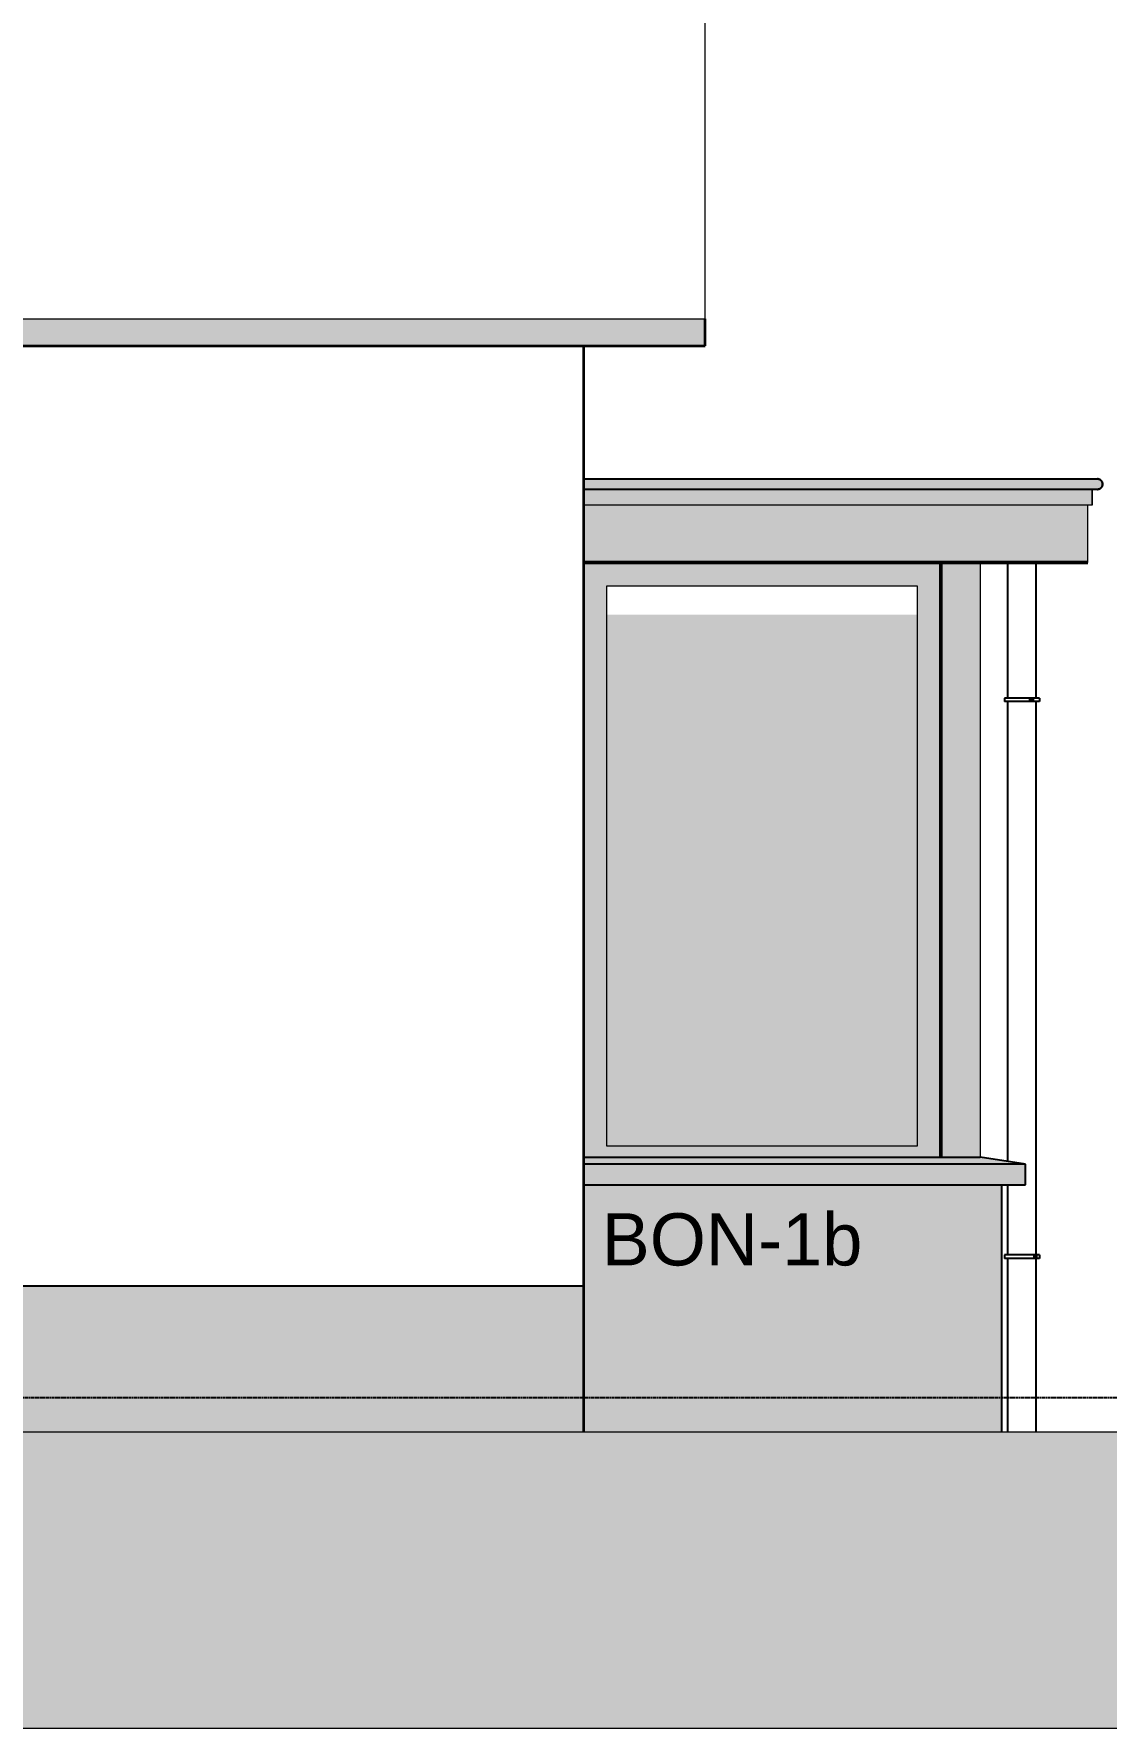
# Model space of a CAD drawing. Header units: millimetres. Extents: x -245 to 49755, y -245 to 41806.
# Drawn here: x 43364 to 44905, y 29037 to 31472 of the extents above; entities that cross this region are included whole.
import ezdxf

# ---------------------------------------------------------------- set-up
doc = ezdxf.new("R2010")
doc.units = ezdxf.units.MM
doc.linetypes.add('PUNKT2_S9', pattern=[1, 0, -1])
doc.linetypes.add('VERDECKT2_S2', pattern=[2.7, 2, -0.7])
doc.layers.add('Standard', color=7, linetype='Continuous', lineweight=25)
doc.styles.add('ARIAL', font='arial.ttf')

msp = doc.modelspace()

# ---------------------------------------------------------------- hatches: boundary and pattern name
at = {"layer": 'Standard', "linetype": 'PUNKT2_S9', "lineweight": 25}
for color, points in [(0, [(44328.5, 31023.5), (42259.3, 31023.5), (42226.9, 31062.1), (44328.5, 31062.1)]), (250, [(44153.5, 30712.1), (44187, 30712.1), (44187, 29857.6), (44153.5, 29857.6)])]:
    msp.add_hatch(color=color, dxfattribs=at).paths.add_polyline_path(points, flags=16)
h = msp.add_hatch(color=251, dxfattribs=at)
h.paths.add_polyline_path([(39088.5, 30512.1), (39083.5, 30512.1), (39083.5, 30517.1), (39088.5, 30517.1), (39088.5, 30922.1), (39078.5, 30922.1), (39068.7, 30997.1), (37608.5, 30997.1), (37608.5, 29462.1), (39088.5, 29462.1), (39088.5, 29712.1), (39083.5, 29712.1), (39083.5, 29717.1), (39088.5, 29717.1)])
h.paths.add_polyline_path([(44754.5, 29462.1), (44754.5, 29817.6), (44153.5, 29817.6), (44153.5, 29672.1), (42108.5, 29672.1), (42108.5, 30997.1), (41898.3, 30997.1), (41888.5, 30922.1), (41878.5, 30922.1), (41878.5, 30517.1), (41883.5, 30517.1), (41883.5, 30512.1), (41878.5, 30512.1), (41878.5, 29717.1), (41883.5, 29717.1), (41883.5, 29712.1), (41878.5, 29712.1), (41878.5, 29462.1)])
h.paths.add_polyline_path([(41833.5, 29717.1), (41838.5, 29717.1), (41838.5, 30512.1), (41833.5, 30512.1), (41833.5, 30517.1), (41838.5, 30517.1), (41838.5, 30922.1), (41828.5, 30922.1), (41818.7, 30997.1), (39148.3, 30997.1), (39138.5, 30922.1), (39128.5, 30922.1), (39128.5, 30517.1), (39133.5, 30517.1), (39133.5, 30512.1), (39128.5, 30512.1), (39128.5, 29717.1), (39133.5, 29717.1), (39133.5, 29712.1), (39128.5, 29712.1), (39128.5, 29462.1), (41838.5, 29462.1), (41838.5, 29712.1), (41833.5, 29712.1)])
h.paths.add_polyline_path([(39958.5, 30712.1), (39958.5, 29802.1), (39458.5, 29802.1), (39458.5, 30712.1)], flags=16)
h.paths.add_polyline_path([(41508.5, 29802.1), (41008.5, 29802.1), (41008.5, 30712.1), (41508.5, 30712.1)], flags=16)
for color, points in [(8, [(44892, 30832.1), (44153.5, 30832.1), (44892.4, 30832.1)]), (8, [(44892.4, 30832.1), (44153.5, 30832.1), (44892.8, 30832)]), (8, [(44892.8, 30832), (44153.5, 30832), (44153.5, 30832), (44893.2, 30832)]), (8, [(44893.2, 30832), (44153.5, 30832), (44153.5, 30831.9), (44893.6, 30831.9)]), (8, [(44893.6, 30831.9), (44153.5, 30831.9), (44153.5, 30831.8), (44893.9, 30831.8)]), (8, [(44893.9, 30831.8), (44153.5, 30831.8), (44153.5, 30831.7), (44894.3, 30831.7)]), (252, [(44894.3, 30831.7), (44153.5, 30831.7), (44153.5, 30831.6), (44894.7, 30831.6)]), (252, [(44894.7, 30831.6), (44153.5, 30831.6), (44153.5, 30831.4), (44895.1, 30831.4)]), (252, [(44895.1, 30831.4), (44153.5, 30831.4), (44153.5, 30831.2), (44895.4, 30831.2)]), (252, [(44895.4, 30831.2), (44153.5, 30831.2), (44153.5, 30831.1), (44895.8, 30831.1)]), (252, [(44895.8, 30831.1), (44153.5, 30831.1), (44153.5, 30830.9), (44896.1, 30830.9)]), (252, [(44896.1, 30830.9), (44153.5, 30830.9), (44153.5, 30830.6), (44896.4, 30830.6)]), (252, [(44896.4, 30830.6), (44153.5, 30830.6), (44153.5, 30830.4), (44896.7, 30830.4)]), (252, [(44896.7, 30830.4), (44153.5, 30830.4), (44153.5, 30830.1), (44897, 30830.1)]), (252, [(44897, 30830.1), (44153.5, 30830.1), (44153.5, 30829.9), (44897.3, 30829.9)]), (252, [(44897.3, 30829.9), (44153.5, 30829.9), (44153.5, 30829.6), (44897.6, 30829.6)]), (252, [(44897.6, 30829.6), (44153.5, 30829.6), (44153.5, 30829.3), (44897.8, 30829.3)]), (252, [(44897.8, 30829.3), (44153.5, 30829.3), (44153.5, 30829), (44898.1, 30829)]), (252, [(44898.1, 30829), (44153.5, 30829), (44153.5, 30828.6), (44898.3, 30828.6)]), (252, [(44898.3, 30828.6), (44153.5, 30828.6), (44153.5, 30828.3), (44898.5, 30828.3)]), (252, [(44898.5, 30828.3), (44153.5, 30828.3), (44153.5, 30828), (44898.7, 30828)]), (252, [(44898.7, 30828), (44153.5, 30828), (44153.5, 30827.6), (44898.9, 30827.6)]), (252, [(44898.9, 30827.6), (44153.5, 30827.6), (44153.5, 30827.2), (44899, 30827.2)]), (252, [(44899, 30827.2), (44153.5, 30827.2), (44153.5, 30826.9), (44899.1, 30826.9)]), (8, [(44899.1, 30826.9), (44153.5, 30826.9), (44153.5, 30826.5), (44899.3, 30826.5)]), (8, [(44899.3, 30826.5), (44153.5, 30826.5), (44153.5, 30826.1), (44899.3, 30826.1)]), (8, [(44899.3, 30826.1), (44153.5, 30826.1), (44153.5, 30825.7), (44899.4, 30825.7)]), (8, [(44899.4, 30825.7), (44153.5, 30825.7), (44153.5, 30825.3), (44899.5, 30825.3)]), (8, [(44899.5, 30825.3), (44153.5, 30825.3), (44153.5, 30825), (44899.5, 30825)]), (8, [(44899.5, 30825), (44153.5, 30825), (44153.5, 30824.6), (44899.5, 30824.6)]), (8, [(44899.5, 30824.6), (44153.5, 30824.6), (44153.5, 30824.2), (44899.5, 30824.2)]), (8, [(44899.5, 30824.2), (44153.5, 30824.2), (44153.5, 30823.8), (44899.5, 30823.8)]), (251, [(44899.5, 30823.8), (44153.5, 30823.8), (44153.5, 30823.4), (44899.4, 30823.4)]), (251, [(44899.4, 30823.4), (44153.5, 30823.4), (44153.5, 30823), (44899.3, 30823)]), (251, [(44899.3, 30823), (44153.5, 30823), (44153.5, 30822.6), (44899.3, 30822.6)]), (251, [(44899.3, 30822.6), (44153.5, 30822.6), (44153.5, 30822.2), (44899.1, 30822.2)]), (251, [(44899.1, 30822.2), (44153.5, 30822.2), (44153.5, 30821.9), (44899, 30821.9)]), (251, [(44899, 30821.9), (44153.5, 30821.9), (44153.5, 30821.5), (44898.9, 30821.5)]), (251, [(44898.9, 30821.5), (44153.5, 30821.5), (44153.5, 30821.2), (44898.7, 30821.2)]), (251, [(44898.7, 30821.2), (44153.5, 30821.2), (44153.5, 30820.8), (44898.5, 30820.8)]), (251, [(44898.5, 30820.8), (44153.5, 30820.8), (44153.5, 30820.5), (44898.3, 30820.5)]), (49, [(44898.3, 30820.5), (44153.5, 30820.5), (44153.5, 30820.2), (44898.1, 30820.2)]), (250, [(44898.1, 30820.2), (44153.5, 30820.2), (44153.5, 30819.8), (44897.8, 30819.8)]), (250, [(44897.8, 30819.8), (44153.5, 30819.8), (44153.5, 30819.5), (44897.6, 30819.5)]), (250, [(44897.6, 30819.5), (44153.5, 30819.5), (44153.5, 30819.3), (44897.3, 30819.3)]), (250, [(44897.3, 30819.3), (44153.5, 30819.3), (44153.5, 30819), (44897, 30819)]), (250, [(44897, 30819), (44153.5, 30819), (44153.5, 30818.7), (44896.7, 30818.7)]), (250, [(44896.7, 30818.7), (44153.5, 30818.7), (44153.5, 30818.5), (44896.4, 30818.5)]), (250, [(44896.4, 30818.5), (44153.5, 30818.5), (44153.5, 30818.3), (44896.1, 30818.3)]), (250, [(44896.1, 30818.3), (44153.5, 30818.3), (44153.5, 30818.1), (44895.8, 30818.1)]), (250, [(44895.8, 30818.1), (44153.5, 30818.1), (44153.5, 30817.9), (44895.4, 30817.9)]), (250, [(44895.4, 30817.9), (44153.5, 30817.9), (44153.5, 30817.7), (44895.1, 30817.7)]), (250, [(44895.1, 30817.7), (44153.5, 30817.7), (44153.5, 30817.6), (44894.7, 30817.6)]), (250, [(44894.7, 30817.6), (44153.5, 30817.6), (44153.5, 30817.4), (44894.3, 30817.4)]), (250, [(44894.3, 30817.4), (44153.5, 30817.4), (44153.5, 30817.3), (44893.9, 30817.3)]), (250, [(44893.9, 30817.3), (44153.5, 30817.3), (44153.5, 30817.2), (44893.6, 30817.2)]), (250, [(44893.6, 30817.2), (44153.5, 30817.2), (44153.5, 30817.2), (44893.2, 30817.2)]), (250, [(44893.2, 30817.2), (44153.5, 30817.2), (44153.5, 30817.1), (44892.8, 30817.1)]), (250, [(44892.8, 30817.1), (44153.5, 30817.1), (44892.4, 30817.1)]), (250, [(44892.4, 30817.1), (44153.5, 30817.1), (44892, 30817.1)]), (9, [(44884.5, 30794.6), (44884.5, 30817.1), (44153.5, 30817.1), (44153.5, 30794.6)]), (9, [(44878.5, 30712.1), (44878.5, 30794.6), (44153.5, 30794.6), (44153.5, 30712.1)]), (250, [(44633, 30712.1), (44187, 30712.1), (44187, 30678.6), (44633, 30678.6)]), (250, [(44633, 30712.1), (44633, 29857.6), (44666.5, 29857.6), (44666.5, 30712.1)]), (250, [(44666.5, 30712.1), (44666.5, 29857.6), (44667, 29857.6), (44667, 30712.1)]), (250, [(44667, 30712.1), (44667, 29857.6), (44723.5, 29857.6), (44723.5, 30712.1)]), (254, [(44633, 30637.1), (44187, 30637.1), (44187, 29873.1), (44633, 29873.1)]), (250, [(44187, 29873.1), (44187, 29857.6), (44633, 29857.6), (44633, 29873.1)]), (251, [(44153.5, 29857.6), (44153.5, 29852.9), (44153.5, 29847.6), (44788.5, 29847.6), (44723.5, 29857.6)]), (251, [(44153.5, 29847.6), (44153.5, 29817.6), (44788.5, 29817.6), (44788.5, 29847.6)])]:
    msp.add_hatch(color=color, dxfattribs=at).paths.add_polyline_path(points)
at = {"layer": 'Standard', "linetype": 'PUNKT2_S9', "lineweight": -3}
h = msp.add_hatch(color=0, dxfattribs=at)
h.paths.add_polyline_path([(40982.3, 29340.4), (40959.8, 29340.5), (40923.6, 29340.5), (40923.6, 29270.7), (40957.9, 29270.7), (40984.9, 29271.5), (40999.4, 29274.1), (41006.8, 29278.6), (41012.4, 29285.8), (41015.9, 29294.9), (41017.1, 29306.4), (41015.6, 29319), (41010.9, 29328.7), (41003.5, 29335.9), (40993.5, 29339.6)])
h.paths.add_polyline_path([(46603.5, 29462.1), (35753.5, 29462.1), (35753.5, 29037.1), (46603.5, 29037.1)])
h.paths.add_polyline_path([(42597.1, 29158.4), (42712.1, 29158.4), (42712.1, 29112.1), (42550.8, 29112.1), (42550.8, 29384.8), (42597.1, 29384.8)], flags=16)
h.paths.add_polyline_path([(42505.9, 29340.5), (42382.3, 29340.5), (42382.3, 29279.6), (42497.3, 29279.6), (42497.3, 29233.2), (42382.3, 29233.2), (42382.3, 29158.4), (42510.3, 29158.4), (42510.3, 29112.1), (42336, 29112.1), (42336, 29387.1), (42505.9, 29387.1)], flags=16)
h.paths.add_polyline_path([(42207.2, 29183.5), (42263.3, 29387.1), (42312.4, 29387.1), (42230.3, 29112.1), (42180.9, 29112.1), (42099, 29387.1), (42149.2, 29387.1)], flags=16)
h.paths.add_polyline_path([(42078.9, 29387.1), (42078.9, 29340.5), (41955.2, 29340.5), (41955.2, 29279.6), (42070.3, 29279.6), (42070.3, 29233.2), (41955.2, 29233.2), (41955.2, 29158.4), (42083.2, 29158.4), (42083.2, 29112.1), (41908.9, 29112.1), (41908.9, 29387.1)], flags=16)
h.paths.add_polyline_path([(41799, 29332.5), (41784, 29341.3), (41765.8, 29344.3), (41738.5, 29338.5), (41717.4, 29321.2), (41704.1, 29292.5), (41699.6, 29252.8), (41704.1, 29210), (41717.7, 29179.2), (41738.7, 29161), (41765.3, 29154.8), (41779.8, 29156.5), (41794.4, 29161.6), (41808, 29169.3), (41819.5, 29178.3), (41819.5, 29213.2), (41766.5, 29213.2), (41766.5, 29259.5), (41866.2, 29259.5), (41866.2, 29150), (41848.4, 29134), (41824, 29120.1), (41796.4, 29110.5), (41768.2, 29107.4), (41734.6, 29111.9), (41705.6, 29125.4), (41682.1, 29147.5), (41665.4, 29177.1), (41655.2, 29212.4), (41651.9, 29250.5), (41655.7, 29291), (41666.9, 29326.8), (41685.4, 29356.3), (41710.9, 29378.1), (41735.6, 29388.4), (41765.8, 29391.7), (41803.7, 29386.3), (41832.3, 29370.2), (41852.2, 29344.7), (41863.3, 29310.9), (41817.3, 29300.6), (41810.3, 29318.8)], flags=16)
h.paths.add_polyline_path([(41564.6, 29209.4), (41564.6, 29387.1), (41610.7, 29387.1), (41610.7, 29213), (41609.4, 29182.8), (41605.7, 29160.5), (41596.1, 29138.9), (41581.3, 29121.8), (41560.8, 29110.9), (41534.7, 29107.4), (41504.7, 29113), (41482.5, 29130.1), (41468.7, 29158.2), (41464, 29197), (41507.6, 29203), (41509.5, 29182.8), (41513.5, 29169.6), (41522.8, 29158.6), (41536.3, 29154.8), (41549.4, 29157.4), (41558.1, 29165.3), (41563, 29181.6)], flags=16)
h.paths.add_polyline_path([(41437.8, 29387.1), (41437.8, 29112.1), (41391.5, 29112.1), (41391.5, 29387.1)], flags=16)
h.paths.add_polyline_path([(41297.9, 29340.5), (41191.1, 29340.5), (41191.1, 29387.1), (41358.8, 29387.1), (41358.8, 29343.9), (41233.3, 29158.4), (41363.7, 29158.4), (41363.7, 29112.1), (41177.5, 29112.1), (41177.5, 29162.2)], flags=16)
h.paths.add_polyline_path([(41028, 29379.5), (41043.1, 29369.4), (41054.8, 29353.3), (41062.3, 29333), (41064.8, 29310), (41061, 29281.6), (41049.6, 29258.8), (41030.7, 29242.4), (41004.3, 29233.4), (41018, 29222.4), (41029, 29210.4), (41040.6, 29192.9), (41055.4, 29165.7), (41083.4, 29112.1), (41028, 29112.1), (40994.6, 29171.9), (40979.6, 29198), (40970.2, 29212.3), (40963.5, 29219.4), (40956.3, 29223.7), (40946.8, 29226.1), (40933, 29226.9), (40923.6, 29226.9), (40923.6, 29112.1), (40877.4, 29112.1), (40877.4, 29387.1), (40974.8, 29387.1), (41006.5, 29385.2)], flags=16)
h.paths.add_polyline_path([(40838, 29158.4), (40838, 29112.1), (40663.7, 29112.1), (40663.7, 29387.1), (40833.6, 29387.1), (40833.6, 29340.5), (40709.9, 29340.5), (40709.9, 29279.6), (40825, 29279.6), (40825, 29233.2), (40709.9, 29233.2), (40709.9, 29158.4)], flags=16)
h.paths.add_polyline_path([(40516.9, 29241.1), (40479.4, 29195.2), (40479.4, 29112.1), (40433.1, 29112.1), (40433.1, 29387.1), (40479.4, 29387.1), (40479.4, 29265), (40572.8, 29387.1), (40635.1, 29387.1), (40548.8, 29279.9), (40639.8, 29112.1), (40579.9, 29112.1)], flags=16)
h.paths.add_polyline_path([(40340.5, 29387.1), (40383.5, 29387.1), (40383.5, 29112.1), (40337.1, 29112.1), (40244.7, 29291.4), (40244.7, 29112.1), (40201.7, 29112.1), (40201.7, 29387.1), (40246.8, 29387.1), (40340.5, 29203.4)], flags=16)
h.paths.add_polyline_path([(40110.9, 29112.1), (40110.9, 29387.1), (40157.2, 29387.1), (40157.2, 29112.1)], flags=16)
h.paths.add_polyline_path([(39964.3, 29384.8), (39964.3, 29158.4), (40079.3, 29158.4), (40079.3, 29112.1), (39918, 29112.1), (39918, 29384.8)], flags=16)

# ---------------------------------------------------------------- linework, layer by layer
at = {"layer": 'Standard', "color": 253, "linetype": 'Continuous', "lineweight": 18}
for p, q in [((44328.5, 31062.1), (44328.5, 33736.1)), ((42226.9, 31062.1), (44328.5, 31062.1))]:
    msp.add_line(p, q, dxfattribs=at)
at = {"layer": 'Standard', "color": 255, "linetype": 'Continuous', "lineweight": 35}
for p, q in [((44328.5, 31023.5), (44328.5, 31062.1)), ((42259.3, 31023.5), (44328.5, 31023.5))]:
    msp.add_line(p, q, dxfattribs=at)
at = {"layer": 'Standard', "color": 36, "linetype": 'Continuous', "lineweight": 18}
for p, q in [((44153.5, 30807.1), (44153.5, 31023.5)), ((44153.5, 30807.1), (44153.5, 31023.5)), ((44153.5, 30807.1), (44153.5, 29672.1)), ((44153.5, 29672.1), (44153.5, 30807.1))]:
    msp.add_line(p, q, dxfattribs=at)
at = {"layer": 'Standard', "color": 7, "linetype": 'Continuous', "lineweight": 35}
msp.add_line((44153.5, 31023.5), (44153.5, 29462.1), dxfattribs=at)
at = {"layer": 'Standard', "color": 252, "linetype": 'Continuous', "lineweight": -3}
for p, q in [((44153.5, 30832.1), (44892, 30832.1)), ((44892.4, 30832.1), (44892, 30832.1)), ((44892, 30832.1), (44892.4, 30832.1)), ((44892.8, 30832), (44892.4, 30832.1)), ((44892.4, 30832.1), (44892.8, 30832)), ((44893.2, 30832), (44892.8, 30832)), ((44892.8, 30832), (44893.2, 30832)), ((44893.6, 30831.9), (44893.2, 30832)), ((44893.2, 30832), (44893.6, 30831.9)), ((44893.9, 30831.8), (44893.6, 30831.9)), ((44893.6, 30831.9), (44893.9, 30831.8)), ((44894.3, 30831.7), (44893.9, 30831.8)), ((44893.9, 30831.8), (44894.3, 30831.7)), ((44894.7, 30831.6), (44894.3, 30831.7)), ((44894.3, 30831.7), (44894.7, 30831.6)), ((44895.1, 30831.4), (44894.7, 30831.6)), ((44894.7, 30831.6), (44895.1, 30831.4)), ((44895.4, 30831.2), (44895.1, 30831.4)), ((44895.1, 30831.4), (44895.4, 30831.2)), ((44895.8, 30831.1), (44895.4, 30831.2)), ((44895.4, 30831.2), (44895.8, 30831.1)), ((44896.1, 30830.9), (44895.8, 30831.1)), ((44895.8, 30831.1), (44896.1, 30830.9)), ((44896.4, 30830.6), (44896.1, 30830.9)), ((44896.1, 30830.9), (44896.4, 30830.6)), ((44896.7, 30830.4), (44896.4, 30830.6)), ((44896.4, 30830.6), (44896.7, 30830.4)), ((44897, 30830.1), (44896.7, 30830.4)), ((44896.7, 30830.4), (44897, 30830.1)), ((44897.3, 30829.9), (44897, 30830.1)), ((44897, 30830.1), (44897.3, 30829.9)), ((44897.6, 30829.6), (44897.3, 30829.9)), ((44897.3, 30829.9), (44897.6, 30829.6)), ((44897.8, 30829.3), (44897.6, 30829.6)), ((44897.6, 30829.6), (44897.8, 30829.3)), ((44898.1, 30829), (44897.8, 30829.3)), ((44897.8, 30829.3), (44898.1, 30829)), ((44898.3, 30828.6), (44898.1, 30829)), ((44898.1, 30829), (44898.3, 30828.6)), ((44898.5, 30828.3), (44898.3, 30828.6)), ((44898.3, 30828.6), (44898.5, 30828.3)), ((44898.7, 30828), (44898.5, 30828.3)), ((44898.5, 30828.3), (44898.7, 30828)), ((44898.5, 30820.8), (44898.7, 30821.2)), ((44898.7, 30821.2), (44898.5, 30820.8)), ((44898.9, 30827.6), (44898.7, 30828)), ((44898.7, 30828), (44898.9, 30827.6)), ((44898.7, 30821.2), (44898.9, 30821.5)), ((44898.9, 30821.5), (44898.7, 30821.2)), ((44899, 30827.2), (44898.9, 30827.6)), ((44898.9, 30827.6), (44899, 30827.2)), ((44898.9, 30821.5), (44899, 30821.9)), ((44899, 30821.9), (44898.9, 30821.5)), ((44899.1, 30826.9), (44899, 30827.2)), ((44899, 30827.2), (44899.1, 30826.9)), ((44899, 30821.9), (44899.1, 30822.2)), ((44899.1, 30822.2), (44899, 30821.9)), ((44899.3, 30826.5), (44899.1, 30826.9)), ((44899.1, 30826.9), (44899.3, 30826.5)), ((44899.1, 30822.2), (44899.3, 30822.6)), ((44899.3, 30822.6), (44899.1, 30822.2)), ((44899.3, 30826.1), (44899.3, 30826.5)), ((44899.3, 30826.5), (44899.3, 30826.1)), ((44899.4, 30825.7), (44899.3, 30826.1)), ((44899.3, 30826.1), (44899.4, 30825.7)), ((44899.3, 30823), (44899.4, 30823.4)), ((44899.4, 30823.4), (44899.3, 30823)), ((44899.3, 30822.6), (44899.3, 30823)), ((44899.3, 30823), (44899.3, 30822.6)), ((44899.5, 30825.3), (44899.4, 30825.7)), ((44899.4, 30825.7), (44899.5, 30825.3)), ((44899.4, 30823.4), (44899.5, 30823.8)), ((44899.5, 30823.8), (44899.4, 30823.4)), ((44899.5, 30825), (44899.5, 30825.3)), ((44899.5, 30825.3), (44899.5, 30825)), ((44899.5, 30824.6), (44899.5, 30825)), ((44899.5, 30825), (44899.5, 30824.6)), ((44899.5, 30824.2), (44899.5, 30824.6)), ((44899.5, 30824.6), (44899.5, 30824.2)), ((44899.5, 30823.8), (44899.5, 30824.2)), ((44899.5, 30824.2), (44899.5, 30823.8)), ((44892, 30817.1), (44153.5, 30817.1)), ((44892, 30817.1), (44892.4, 30817.1)), ((44892.4, 30817.1), (44892, 30817.1)), ((44892.4, 30817.1), (44892.8, 30817.1)), ((44892.8, 30817.1), (44892.4, 30817.1)), ((44892.8, 30817.1), (44893.2, 30817.2)), ((44893.2, 30817.2), (44892.8, 30817.1)), ((44893.2, 30817.2), (44893.6, 30817.2)), ((44893.6, 30817.2), (44893.2, 30817.2)), ((44893.6, 30817.2), (44893.9, 30817.3)), ((44893.9, 30817.3), (44893.6, 30817.2)), ((44893.9, 30817.3), (44894.3, 30817.4)), ((44894.3, 30817.4), (44893.9, 30817.3)), ((44894.3, 30817.4), (44894.7, 30817.6)), ((44894.7, 30817.6), (44894.3, 30817.4)), ((44894.7, 30817.6), (44895.1, 30817.7)), ((44895.1, 30817.7), (44894.7, 30817.6)), ((44895.1, 30817.7), (44895.4, 30817.9)), ((44895.4, 30817.9), (44895.1, 30817.7)), ((44895.4, 30817.9), (44895.8, 30818.1)), ((44895.8, 30818.1), (44895.4, 30817.9)), ((44895.8, 30818.1), (44896.1, 30818.3)), ((44896.1, 30818.3), (44895.8, 30818.1)), ((44896.1, 30818.3), (44896.4, 30818.5)), ((44896.4, 30818.5), (44896.1, 30818.3)), ((44896.4, 30818.5), (44896.7, 30818.7)), ((44896.7, 30818.7), (44896.4, 30818.5)), ((44896.7, 30818.7), (44897, 30819)), ((44897, 30819), (44896.7, 30818.7)), ((44897, 30819), (44897.3, 30819.3)), ((44897.3, 30819.3), (44897, 30819)), ((44897.3, 30819.3), (44897.6, 30819.5)), ((44897.6, 30819.5), (44897.3, 30819.3)), ((44897.6, 30819.5), (44897.8, 30819.8)), ((44897.8, 30819.8), (44897.6, 30819.5)), ((44897.8, 30819.8), (44898.1, 30820.2)), ((44898.1, 30820.2), (44897.8, 30819.8)), ((44898.1, 30820.2), (44898.3, 30820.5)), ((44898.3, 30820.5), (44898.1, 30820.2)), ((44898.3, 30820.5), (44898.5, 30820.8)), ((44898.5, 30820.8), (44898.3, 30820.5))]:
    msp.add_line(p, q, dxfattribs=at)
at = {"layer": 'Standard', "color": 2, "linetype": 'Continuous', "lineweight": 18}
for p, q in [((44884.5, 30794.6), (44884.5, 30817.1)), ((44884.5, 30817.1), (44884.5, 30794.6)), ((44884.5, 30794.6), (44153.5, 30794.6)), ((44878.5, 30712.1), (44878.5, 30794.6)), ((44153.5, 30712.1), (44878.5, 30712.1))]:
    msp.add_line(p, q, dxfattribs=at)
at = {"layer": 'Standard', "color": 7, "linetype": 'Continuous', "lineweight": 50}
for p, q in [((44153.5, 30712.1), (44878.5, 30712.1)), ((44667, 30712.1), (44667, 29857.6))]:
    msp.add_line(p, q, dxfattribs=at)
at = {"layer": 'Standard', "color": 51, "linetype": 'Continuous', "lineweight": 18}
for p, q in [((44666.5, 29857.6), (44666.5, 30712.1)), ((44667, 29857.6), (44667, 30712.1)), ((44723.5, 30712.1), (44723.5, 29857.6)), ((44187, 30678.6), (44633, 30678.6)), ((44187, 29873.1), (44187, 30678.6)), ((44633, 30678.6), (44633, 29873.1)), ((44633, 29873.1), (44187, 29873.1))]:
    msp.add_line(p, q, dxfattribs=at)
at = {"layer": 'Standard', "color": 7, "linetype": 'Continuous', "lineweight": -3}
for p, q in [((44763.5, 30517.1), (44763.5, 30712.1)), ((44803.5, 30712.1), (44803.5, 30517.1)), ((44758.5, 30517.1), (44758.5, 30512.1)), ((44758.6, 30517.1), (44758.5, 30517.1)), ((44758.6, 30512.1), (44758.5, 30512.1)), ((44758.7, 30517.1), (44758.6, 30517.1)), ((44758.7, 30512.1), (44758.6, 30512.1)), ((44758.9, 30517.1), (44758.7, 30517.1)), ((44758.9, 30512.1), (44758.7, 30512.1)), ((44759.1, 30517.1), (44758.9, 30517.1)), ((44759.1, 30512.1), (44758.9, 30512.1)), ((44759.4, 30517.1), (44759.1, 30517.1)), ((44759.4, 30512.1), (44759.1, 30512.1)), ((44759.7, 30517.1), (44759.4, 30517.1)), ((44759.7, 30512.1), (44759.4, 30512.1)), ((44760, 30517.1), (44759.7, 30517.1)), ((44760, 30512.1), (44759.7, 30512.1)), ((44760.4, 30517.1), (44760, 30517.1)), ((44760.4, 30512.1), (44760, 30512.1)), ((44760.9, 30517.1), (44760.4, 30517.1)), ((44760.9, 30512.1), (44760.4, 30512.1)), ((44761.3, 30517.1), (44760.9, 30517.1)), ((44761.3, 30512.1), (44760.9, 30512.1)), ((44761.9, 30517.1), (44761.3, 30517.1)), ((44761.9, 30512.1), (44761.3, 30512.1)), ((44762.4, 30517.1), (44761.9, 30517.1)), ((44762.4, 30512.1), (44761.9, 30512.1)), ((44763, 30517.1), (44762.4, 30517.1)), ((44763, 30512.1), (44762.4, 30512.1)), ((44763.7, 30517.1), (44763, 30517.1)), ((44763.7, 30512.1), (44763, 30512.1)), ((44763.5, 29851.4), (44763.5, 30512.1)), ((44764.4, 30517.1), (44763.7, 30517.1)), ((44764.4, 30512.1), (44763.7, 30512.1)), ((44765.1, 30517.1), (44764.4, 30517.1)), ((44765.1, 30512.1), (44764.4, 30512.1)), ((44765.8, 30517.1), (44765.1, 30517.1)), ((44765.8, 30512.1), (44765.1, 30512.1)), ((44766.6, 30517.1), (44765.8, 30517.1)), ((44766.6, 30512.1), (44765.8, 30512.1)), ((44767.4, 30517.1), (44766.6, 30517.1)), ((44767.4, 30512.1), (44766.6, 30512.1)), ((44768.3, 30517.1), (44767.4, 30517.1)), ((44768.3, 30512.1), (44767.4, 30512.1)), ((44769.2, 30517.1), (44768.3, 30517.1)), ((44769.2, 30512.1), (44768.3, 30512.1)), ((44770.1, 30517.1), (44769.2, 30517.1)), ((44770.1, 30512.1), (44769.2, 30512.1)), ((44771, 30517.1), (44770.1, 30517.1)), ((44771, 30512.1), (44770.1, 30512.1)), ((44772, 30517.1), (44771, 30517.1)), ((44772, 30512.1), (44771, 30512.1)), ((44772.9, 30517.1), (44772, 30517.1)), ((44772.9, 30512.1), (44772, 30512.1)), ((44773.9, 30517.1), (44772.9, 30517.1)), ((44773.9, 30512.1), (44772.9, 30512.1)), ((44775, 30517.1), (44773.9, 30517.1)), ((44775, 30512.1), (44773.9, 30512.1)), ((44776, 30517.1), (44775, 30517.1)), ((44776, 30512.1), (44775, 30512.1)), ((44777, 30517.1), (44776, 30517.1)), ((44777, 30512.1), (44776, 30512.1)), ((44778.1, 30517.1), (44777, 30517.1)), ((44778.1, 30512.1), (44777, 30512.1)), ((44779.2, 30517.1), (44778.1, 30517.1)), ((44779.2, 30512.1), (44778.1, 30512.1)), ((44780.2, 30517.1), (44779.2, 30517.1)), ((44780.2, 30512.1), (44779.2, 30512.1)), ((44781.3, 30517.1), (44780.2, 30517.1)), ((44781.3, 30512.1), (44780.2, 30512.1)), ((44782.4, 30517.1), (44781.3, 30517.1)), ((44782.4, 30512.1), (44781.3, 30512.1)), ((44783.5, 30517.1), (44782.4, 30517.1)), ((44783.5, 30512.1), (44782.4, 30512.1)), ((44784.6, 30517.1), (44783.5, 30517.1)), ((44784.6, 30512.1), (44783.5, 30512.1)), ((44785.7, 30517.1), (44784.6, 30517.1)), ((44785.7, 30512.1), (44784.6, 30512.1)), ((44786.8, 30517.1), (44785.7, 30517.1)), ((44786.8, 30512.1), (44785.7, 30512.1)), ((44787.8, 30517.1), (44786.8, 30517.1)), ((44787.8, 30512.1), (44786.8, 30512.1)), ((44788.9, 30517.1), (44787.8, 30517.1)), ((44788.9, 30512.1), (44787.8, 30512.1)), ((44790, 30517.1), (44788.9, 30517.1)), ((44790, 30512.1), (44788.9, 30512.1)), ((44791, 30517.1), (44790, 30517.1)), ((44791, 30512.1), (44790, 30512.1)), ((44792.1, 30517.1), (44791, 30517.1)), ((44792.1, 30512.1), (44791, 30512.1)), ((44793.1, 30517.1), (44792.1, 30517.1)), ((44793.1, 30512.1), (44792.1, 30512.1)), ((44794.1, 30517.1), (44793.1, 30517.1)), ((44794.1, 30512.1), (44793.1, 30512.1)), ((44795, 30517.1), (44794.1, 30517.1)), ((44795, 30512.1), (44794.1, 30512.1)), ((44795.1, 30517.1), (44795, 30517.1)), ((44795, 30512.1), (44795, 30517.1)), ((44795.1, 30512.1), (44795, 30512.1)), ((44795.2, 30517.1), (44795.1, 30517.1)), ((44795.2, 30512.1), (44795.1, 30512.1)), ((44795.2, 30517.1), (44795.2, 30512.1)), ((44796, 30517.1), (44795.2, 30517.1)), ((44796, 30512.1), (44795.2, 30512.1)), ((44796.9, 30517.1), (44796, 30517.1)), ((44796.9, 30512.1), (44796, 30512.1)), ((44797.8, 30517.1), (44796.9, 30517.1)), ((44797.8, 30512.1), (44796.9, 30512.1)), ((44797.9, 30517.1), (44797.8, 30517.1)), ((44797.9, 30512.1), (44797.8, 30512.1)), ((44798.4, 30517.1), (44797.9, 30517.1)), ((44797.9, 30512.1), (44797.9, 30517.1)), ((44798.4, 30512.1), (44797.9, 30512.1)), ((44799.1, 30517.1), (44798.4, 30517.1)), ((44799.1, 30512.1), (44798.4, 30512.1)), ((44799.1, 30517.1), (44799.1, 30512.1)), ((44799.6, 30517.1), (44799.1, 30517.1)), ((44799.6, 30512.1), (44799.1, 30512.1)), ((44800.4, 30517.1), (44799.6, 30517.1)), ((44800.4, 30512.1), (44799.6, 30512.1)), ((44801.4, 30517.1), (44800.4, 30517.1)), ((44800.4, 30512.1), (44800.4, 30517.1)), ((44801.4, 30512.1), (44800.4, 30512.1)), ((44803.9, 30517.1), (44801.4, 30517.1)), ((44803.9, 30512.1), (44801.4, 30512.1)), ((44803.5, 30512.1), (44803.5, 29717.1)), ((44806, 30517.1), (44803.9, 30517.1)), ((44806, 30512.1), (44803.9, 30512.1)), ((44807.5, 30517.1), (44806, 30517.1)), ((44807.5, 30512.1), (44806, 30512.1)), ((44808.4, 30517.1), (44807.5, 30517.1)), ((44808.4, 30512.1), (44807.5, 30512.1)), ((44808.7, 30517.1), (44808.4, 30517.1)), ((44808.7, 30512.1), (44808.4, 30512.1)), ((44808.7, 30517.1), (44808.7, 30512.1)), ((44763.5, 29717.1), (44763.5, 29817.6)), ((44758.5, 29717.1), (44758.5, 29712.1)), ((44758.6, 29717.1), (44758.5, 29717.1)), ((44758.6, 29712.1), (44758.5, 29712.1)), ((44758.7, 29717.1), (44758.6, 29717.1)), ((44758.7, 29712.1), (44758.6, 29712.1)), ((44758.9, 29717.1), (44758.7, 29717.1)), ((44758.9, 29712.1), (44758.7, 29712.1)), ((44759.1, 29717.1), (44758.9, 29717.1)), ((44759.1, 29712.1), (44758.9, 29712.1)), ((44759.4, 29717.1), (44759.1, 29717.1)), ((44759.4, 29712.1), (44759.1, 29712.1)), ((44759.7, 29717.1), (44759.4, 29717.1)), ((44759.7, 29712.1), (44759.4, 29712.1)), ((44760, 29717.1), (44759.7, 29717.1)), ((44760, 29712.1), (44759.7, 29712.1)), ((44760.4, 29717.1), (44760, 29717.1)), ((44760.4, 29712.1), (44760, 29712.1)), ((44760.9, 29717.1), (44760.4, 29717.1)), ((44760.9, 29712.1), (44760.4, 29712.1)), ((44761.3, 29717.1), (44760.9, 29717.1)), ((44761.3, 29712.1), (44760.9, 29712.1)), ((44761.9, 29717.1), (44761.3, 29717.1)), ((44761.9, 29712.1), (44761.3, 29712.1)), ((44762.4, 29717.1), (44761.9, 29717.1)), ((44762.4, 29712.1), (44761.9, 29712.1)), ((44763, 29717.1), (44762.4, 29717.1)), ((44763, 29712.1), (44762.4, 29712.1)), ((44763.7, 29717.1), (44763, 29717.1)), ((44763.7, 29712.1), (44763, 29712.1)), ((44763.5, 29462.1), (44763.5, 29712.1)), ((44764.4, 29717.1), (44763.7, 29717.1)), ((44764.4, 29712.1), (44763.7, 29712.1)), ((44765.1, 29717.1), (44764.4, 29717.1)), ((44765.1, 29712.1), (44764.4, 29712.1)), ((44765.8, 29717.1), (44765.1, 29717.1)), ((44765.8, 29712.1), (44765.1, 29712.1)), ((44766.6, 29717.1), (44765.8, 29717.1)), ((44766.6, 29712.1), (44765.8, 29712.1)), ((44767.4, 29717.1), (44766.6, 29717.1)), ((44767.4, 29712.1), (44766.6, 29712.1)), ((44768.3, 29717.1), (44767.4, 29717.1)), ((44768.3, 29712.1), (44767.4, 29712.1)), ((44769.2, 29717.1), (44768.3, 29717.1)), ((44769.2, 29712.1), (44768.3, 29712.1)), ((44770.1, 29717.1), (44769.2, 29717.1)), ((44770.1, 29712.1), (44769.2, 29712.1)), ((44771, 29717.1), (44770.1, 29717.1)), ((44771, 29712.1), (44770.1, 29712.1)), ((44772, 29717.1), (44771, 29717.1)), ((44772, 29712.1), (44771, 29712.1)), ((44772.9, 29717.1), (44772, 29717.1)), ((44772.9, 29712.1), (44772, 29712.1)), ((44773.9, 29717.1), (44772.9, 29717.1)), ((44773.9, 29712.1), (44772.9, 29712.1)), ((44775, 29717.1), (44773.9, 29717.1)), ((44775, 29712.1), (44773.9, 29712.1)), ((44776, 29717.1), (44775, 29717.1)), ((44776, 29712.1), (44775, 29712.1)), ((44777, 29717.1), (44776, 29717.1)), ((44777, 29712.1), (44776, 29712.1)), ((44778.1, 29717.1), (44777, 29717.1)), ((44778.1, 29712.1), (44777, 29712.1)), ((44779.2, 29717.1), (44778.1, 29717.1)), ((44779.2, 29712.1), (44778.1, 29712.1)), ((44780.2, 29717.1), (44779.2, 29717.1)), ((44780.2, 29712.1), (44779.2, 29712.1)), ((44781.3, 29717.1), (44780.2, 29717.1)), ((44781.3, 29712.1), (44780.2, 29712.1)), ((44782.4, 29717.1), (44781.3, 29717.1)), ((44782.4, 29712.1), (44781.3, 29712.1)), ((44783.5, 29717.1), (44782.4, 29717.1)), ((44783.5, 29712.1), (44782.4, 29712.1)), ((44784.6, 29717.1), (44783.5, 29717.1)), ((44784.6, 29712.1), (44783.5, 29712.1)), ((44785.7, 29717.1), (44784.6, 29717.1)), ((44785.7, 29712.1), (44784.6, 29712.1)), ((44786.8, 29717.1), (44785.7, 29717.1)), ((44786.8, 29712.1), (44785.7, 29712.1)), ((44787.8, 29717.1), (44786.8, 29717.1)), ((44787.8, 29712.1), (44786.8, 29712.1)), ((44788.9, 29717.1), (44787.8, 29717.1)), ((44788.9, 29712.1), (44787.8, 29712.1)), ((44790, 29717.1), (44788.9, 29717.1)), ((44790, 29712.1), (44788.9, 29712.1)), ((44791, 29717.1), (44790, 29717.1)), ((44791, 29712.1), (44790, 29712.1)), ((44792.1, 29717.1), (44791, 29717.1)), ((44792.1, 29712.1), (44791, 29712.1)), ((44793.1, 29717.1), (44792.1, 29717.1)), ((44793.1, 29712.1), (44792.1, 29712.1)), ((44794.1, 29717.1), (44793.1, 29717.1)), ((44794.1, 29712.1), (44793.1, 29712.1)), ((44795.1, 29717.1), (44794.1, 29717.1)), ((44795.1, 29712.1), (44794.1, 29712.1)), ((44796, 29717.1), (44795.1, 29717.1)), ((44796, 29712.1), (44795.1, 29712.1)), ((44796.9, 29717.1), (44796, 29717.1)), ((44796.9, 29712.1), (44796, 29712.1)), ((44797.8, 29717.1), (44796.9, 29717.1)), ((44797.8, 29712.1), (44796.9, 29712.1)), ((44798.7, 29717.1), (44797.8, 29717.1)), ((44798.7, 29712.1), (44797.8, 29712.1)), ((44799.6, 29717.1), (44798.7, 29717.1)), ((44799.6, 29712.1), (44798.7, 29712.1)), ((44800.4, 29717.1), (44799.6, 29717.1)), ((44800.4, 29712.1), (44799.6, 29712.1)), ((44801.2, 29717.1), (44800.4, 29717.1)), ((44801.2, 29712.1), (44800.4, 29712.1)), ((44801.3, 29717.1), (44801.2, 29717.1)), ((44801.3, 29712.1), (44801.2, 29712.1)), ((44801.4, 29717.1), (44801.3, 29717.1)), ((44801.3, 29712.1), (44801.3, 29717.1)), ((44801.4, 29712.1), (44801.3, 29712.1)), ((44801.6, 29717.1), (44801.4, 29717.1)), ((44801.6, 29712.1), (44801.4, 29712.1)), ((44801.6, 29717.1), (44801.6, 29712.1)), ((44801.9, 29717.1), (44801.6, 29717.1)), ((44801.9, 29712.1), (44801.6, 29712.1)), ((44802.7, 29717.1), (44801.9, 29717.1)), ((44802.7, 29712.1), (44801.9, 29712.1)), ((44803.3, 29717.1), (44802.7, 29717.1)), ((44803.3, 29712.1), (44802.7, 29712.1)), ((44803.4, 29717.1), (44803.3, 29717.1)), ((44803.4, 29712.1), (44803.3, 29712.1)), ((44803.9, 29717.1), (44803.4, 29717.1)), ((44803.4, 29712.1), (44803.4, 29717.1)), ((44803.9, 29712.1), (44803.4, 29712.1)), ((44803.5, 29712.1), (44803.5, 29462.1)), ((44804.6, 29717.1), (44803.9, 29717.1)), ((44804.6, 29712.1), (44803.9, 29712.1)), ((44804.6, 29717.1), (44804.6, 29712.1)), ((44805.2, 29717.1), (44804.6, 29717.1)), ((44805.2, 29712.1), (44804.6, 29712.1)), ((44806, 29717.1), (44804.7, 29717.1)), ((44804.7, 29712.1), (44804.7, 29717.1)), ((44806, 29712.1), (44804.7, 29712.1)), ((44807.5, 29717.1), (44806, 29717.1)), ((44807.5, 29712.1), (44806, 29712.1)), ((44808.4, 29717.1), (44807.5, 29717.1)), ((44808.4, 29712.1), (44807.5, 29712.1)), ((44808.7, 29717.1), (44808.4, 29717.1)), ((44808.7, 29712.1), (44808.4, 29712.1)), ((44808.7, 29717.1), (44808.7, 29712.1))]:
    msp.add_line(p, q, dxfattribs=at)
at = {"layer": 'Standard', "color": 117, "linetype": 'Continuous', "lineweight": -3}
for p, q in [((44153.5, 29857.6), (44723.5, 29857.6)), ((44788.5, 29847.6), (44153.5, 29847.6)), ((44788.5, 29847.6), (44723.5, 29857.6)), ((44788.5, 29817.6), (44788.5, 29847.6)), ((44153.5, 29817.6), (44788.5, 29817.6))]:
    msp.add_line(p, q, dxfattribs=at)
at = {"layer": 'Standard', "color": 26, "linetype": 'Continuous', "lineweight": -3}
for p, q in [((44754.5, 29462.1), (44754.5, 29817.6)), ((44754.5, 29462.1), (44754.5, 29817.6)), ((44154.5, 29672.1), (42108.5, 29672.1)), ((44154.5, 29462.1), (44154.5, 29672.1)), ((44154.5, 29462.1), (44154.5, 29672.1))]:
    msp.add_line(p, q, dxfattribs=at)
at = {"layer": 'Standard', "color": 7, "linetype": 'VERDECKT2_S2', "lineweight": -3}
msp.add_line((35753.5, 29512.1), (46603.5, 29512.1), dxfattribs=at)
at = {"layer": 'Standard', "color": 94, "linetype": 'Continuous', "lineweight": 18}
for p, q in [((46603.5, 29462.1), (35753.5, 29462.1)), ((35753.5, 29037.1), (46603.5, 29037.1))]:
    msp.add_line(p, q, dxfattribs=at)

# ---------------------------------------------------------------- texts
at = {"layer": 'Standard', "color": 5, "linetype": 'Continuous', "lineweight": 25, "insert": (44179.7, 29700.8), "char_height": 75, "width": 417.008, "attachment_point": 7, "style": 'ARIAL'}
msp.add_mtext('\\W0.99;BON-1b', dxfattribs=at)

doc.saveas('drawing.dxf')
